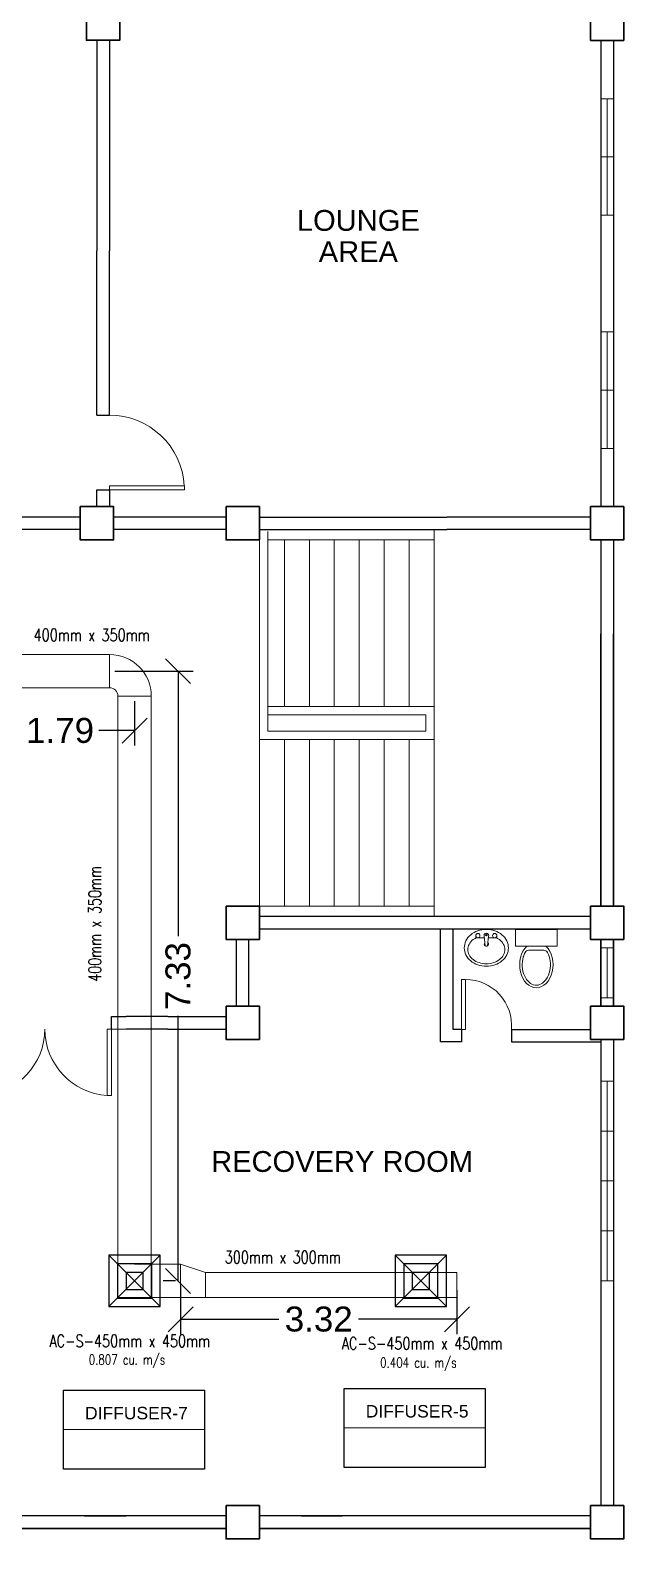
# Model space of a CAD drawing. Header units: millimetres. Extents: x -116 to 421, y 1 to 342.
# Drawn here: x -47.83 to -40.7, y 241.16 to 259.29 of the extents above; entities that cross this region are included whole.
import ezdxf

# ---------------------------------------------------------------- set-up
doc = ezdxf.new("R2010")
doc.units = ezdxf.units.MM
doc.header["$MEASUREMENT"] = 0
doc.layers.add('ahu line', color=7, linetype='Continuous', lineweight=20)
for name, color, linetype in [('diffuser', 7, 'Continuous'), ('ducting label', 7, 'Continuous'), ('label', 7, 'Continuous'), ('Legends', 7, 'Continuous')]:
    doc.layers.add(name, color=color, linetype=linetype)
doc.styles.add('Arch-Dim', font='simplex.shx', dxfattribs={"width": 0.75})
doc.styles.add('arial', font='arial.ttf')
doc.styles.get("Standard").update_dxf_attribs({"font": 'arial.ttf'})
doc.styles.add('SWISSLT175', font='swissl.ttf', dxfattribs={"height": 0.175})
doc.dimstyles.new('Copy of dimension', dxfattribs={"dimtxt": 0.3, "dimasz": 0.3, "dimexe": 0.18, "dimexo": 0.0625, "dimgap": 0.09, "dimtad": 0, "dimzin": 0, "dimdsep": 46, "dimtxsty": 'Standard', "dimblk": 'OBLIQUE', "dimcen": 0.09, "dimclrd": 256, "dimclre": 256, "dimclrt": 256, "dimadec": 0, "dimazin": 0, "dimtfac": 1, "dimtofl": 0, "dimtmove": 0, "dimatfit": 3, "dimldrblk": 'OBLIQUE', "dimfxl": 1, "dimtolj": 1, "dimtzin": 0, "dimarcsym": 0})

# ---------------------------------------------------------------- blocks, each defined once
blk = doc.blocks.new('AC-S-12')
at = {"layer": 'diffuser'}
for p, q in [((-0.15, 0.15), (0.15, -0.15)), ((0.15, 0.15), (-0.15, -0.15)), ((-0.15, 0.15), (-0.15, -0.15)), ((0.15, 0.15), (-0.15, 0.15)), ((-0.1, 0.1), (-0.1, -0.1)), ((0.1, 0.1), (-0.1, 0.1)), ((0.1, -0.1), (0.1, 0.1)), ((0.15, -0.15), (0.15, 0.15)), ((-0.05, 0.05), (-0.05, -0.05)), ((0.05, 0.05), (-0.05, 0.05)), ((0.05, -0.05), (0.05, 0.05)), ((-0.05, -0.05), (0.05, -0.05)), ((-0.15, -0.15), (0.15, -0.15)), ((-0.1, -0.1), (0.1, -0.1))]:
    blk.add_line(p, q, dxfattribs=at)
for points in [[(-0.3582, 0.3582, 0, 0.0447, 0), (-0.2951, 0.295, 0, 0, 0), (-0.15, 0.15, 0, 0, 0)], [(0.3582, 0.3582, 0, 0.0447, 0), (0.2951, 0.295, 0, 0, 0), (0.15, 0.15, 0, 0, 0)], [(-0.3582, -0.3582, 0, 0.0447, 0), (-0.2951, -0.295, 0, 0, 0), (-0.15, -0.15, 0, 0, 0)], [(0.3582, -0.3582, 0, 0.0447, 0), (0.2951, -0.295, 0, 0, 0), (0.15, -0.15, 0, 0, 0)]]:
    blk.add_lwpolyline(points, format="xyseb", dxfattribs=at)
blk = doc.blocks.new('fcu')
at = {"layer": 'diffuser', "color": 7, "xscale": 2.052644456280903, "yscale": 2.052644456280903, "zscale": 2.052644456280903}
blk.add_blockref('AC-S-12', (0, 0), dxfattribs=at)
blk = doc.blocks.new('_Oblique')
at = {"color": 0, "linetype": 'ByBlock', "lineweight": -2}
blk.add_line((-0.5, -0.5), (0.5, 0.5), dxfattribs=at)
blk = doc.blocks.new('*D17')
at = {"layer": 'Defpoints', "color": 0, "transparency": 16777216}
for p in [(-46.575, 251.284), (-48.366, 251.209), (-46.575, 250.87)]:
    blk.add_point(p, dxfattribs=at)
at = {"layer": 'diffuser', "lineweight": -2, "transparency": 16777216}
for p, q in [((-48.366, 251.147), (-48.366, 250.69)), ((-46.575, 251.222), (-46.575, 250.69)), ((-48.366, 250.87), (-47.936, 250.87)), ((-46.575, 250.87), (-47.005, 250.87))]:
    blk.add_line(p, q, dxfattribs=at)
at = {"layer": 'diffuser', "lineweight": -2, "transparency": 16777216, "xscale": 0.3, "yscale": 0.3, "zscale": 0.3, "rotation": 180}
blk.add_blockref('_Oblique', (-48.366, 250.87), dxfattribs=at)
at = {"layer": 'diffuser', "lineweight": -2, "transparency": 16777216, "xscale": 0.3, "yscale": 0.3, "zscale": 0.3}
blk.add_blockref('_Oblique', (-46.575, 250.87), dxfattribs=at)
at = {"layer": 'diffuser', "transparency": 16777216, "insert": (-47.47, 250.87), "char_height": 0.3, "attachment_point": 5}
blk.add_mtext('\\A1;1.79', dxfattribs=at)
blk = doc.blocks.new('*D18')
at = {"layer": 'Defpoints', "color": 0, "transparency": 16777216}
for p in [(-46.875, 251.584), (-46.053, 244.258), (-46.024, 244.258)]:
    blk.add_point(p, dxfattribs=at)
at = {"layer": 'diffuser', "lineweight": -2, "transparency": 16777216}
for p, q in [((-46.813, 251.584), (-45.873, 251.584)), ((-46.053, 251.584), (-46.053, 248.399)), ((-46.053, 244.258), (-46.053, 247.443)), ((-46.086, 244.258), (-46.233, 244.258))]:
    blk.add_line(p, q, dxfattribs=at)
at = {"layer": 'diffuser', "lineweight": -2, "transparency": 16777216, "xscale": 0.3, "yscale": 0.3, "zscale": 0.3}
for p, rotation in [((-46.053, 251.584), 90), ((-46.053, 244.258), 270)]:
    blk.add_blockref('_Oblique', p, dxfattribs=dict(at, rotation=rotation))
at = {"layer": 'diffuser', "transparency": 16777216, "insert": (-46.053, 247.921), "char_height": 0.3, "attachment_point": 5, "rotation": 90}
blk.add_mtext('\\A1;7.33', dxfattribs=at)
blk = doc.blocks.new('*D19')
at = {"layer": 'Defpoints', "color": 0, "transparency": 16777216}
for p in [(-46.024, 244.258), (-42.707, 244.208), (-42.707, 243.798)]:
    blk.add_point(p, dxfattribs=at)
at = {"layer": 'diffuser', "lineweight": -2, "transparency": 16777216}
for p, q in [((-46.024, 244.195), (-46.024, 243.618)), ((-42.707, 244.145), (-42.707, 243.618)), ((-46.024, 243.798), (-44.843, 243.798)), ((-42.707, 243.798), (-43.887, 243.798))]:
    blk.add_line(p, q, dxfattribs=at)
at = {"layer": 'diffuser', "lineweight": -2, "transparency": 16777216, "xscale": 0.3, "yscale": 0.3, "zscale": 0.3, "rotation": 180}
blk.add_blockref('_Oblique', (-46.024, 243.798), dxfattribs=at)
at = {"layer": 'diffuser', "lineweight": -2, "transparency": 16777216, "xscale": 0.3, "yscale": 0.3, "zscale": 0.3}
blk.add_blockref('_Oblique', (-42.707, 243.798), dxfattribs=at)
at = {"layer": 'diffuser', "transparency": 16777216, "insert": (-44.365, 243.798), "char_height": 0.3, "attachment_point": 5}
blk.add_mtext('\\A1;3.32', dxfattribs=at)

msp = doc.modelspace()

# ---------------------------------------------------------------- linework, layer by layer
at = {"color": 8, "lineweight": 25}
for p, q in [((-47.028, 259.164), (-47.028, 256.635)), ((-46.878, 259.164), (-46.878, 256.635)), ((-40.978, 259.162), (-40.978, 256.735)), ((-40.978, 259.162), (-40.978, 256.635)), ((-40.828, 259.162), (-40.828, 253.561)), ((-47.028, 254.661), (-47.028, 256.635)), ((-46.878, 254.661), (-46.878, 256.635)), ((-40.978, 256.635), (-40.978, 253.561)), ((-47.028, 254.661), (-46.878, 254.661)), ((-47.028, 253.561), (-47.028, 253.761)), ((-47.028, 253.761), (-46.878, 253.761)), ((-46.878, 253.761), (-46.878, 253.561)), ((-47.028, 253.661), (-47.028, 253.661)), ((-47.228, 253.436), (-47.978, 253.436)), ((-45.478, 253.436), (-46.828, 253.436)), ((-45.078, 253.436), (-44.828, 253.436)), ((-44.828, 253.436), (-42.828, 253.436)), ((-41.103, 253.436), (-42.828, 253.436)), ((-47.228, 253.286), (-47.928, 253.286)), ((-45.478, 253.286), (-46.828, 253.286)), ((-45.078, 253.286), (-44.828, 253.286)), ((-44.828, 253.286), (-42.828, 253.286)), ((-41.103, 253.286), (-42.828, 253.286)), ((-40.978, 253.161), (-40.978, 248.761)), ((-40.828, 253.161), (-40.828, 248.761)), ((-40.978, 248.761), (-40.978, 252.034)), ((-40.828, 248.761), (-40.828, 252.034)), ((-41.103, 248.636), (-45.078, 248.636)), ((-45.353, 247.559), (-45.353, 248.361)), ((-45.203, 247.559), (-45.203, 248.361)), ((-41.103, 248.486), (-45.078, 248.486)), ((-42.903, 247.13), (-42.903, 248.48)), ((-42.753, 247.28), (-42.753, 248.48)), ((-40.978, 248.361), (-40.978, 247.559)), ((-40.978, 247.559), (-40.978, 248.361)), ((-40.828, 248.361), (-40.828, 247.559)), ((-40.828, 247.559), (-40.828, 248.361)), ((-46.853, 247.434), (-46.678, 247.434)), ((-46.853, 247.284), (-46.853, 247.434)), ((-46.178, 247.434), (-46.678, 247.434)), ((-46.178, 247.434), (-45.478, 247.434)), ((-46.178, 247.284), (-46.678, 247.284)), ((-46.178, 247.284), (-45.478, 247.284)), ((-40.978, 247.159), (-40.978, 241.559)), ((-40.978, 247.159), (-40.978, 241.559)), ((-40.828, 247.159), (-40.828, 241.559)), ((-45.478, 241.434), (-48.503, 241.434)), ((-45.478, 241.284), (-48.503, 241.284)), ((-48.503, 241.284), (-45.478, 241.284)), ((-47.178, 241.434), (-46.678, 241.434)), ((-41.103, 241.434), (-45.078, 241.434)), ((-41.103, 241.284), (-45.078, 241.284)), ((-45.078, 241.284), (-41.103, 241.284)), ((-44.578, 241.434), (-44.078, 241.434))]:
    msp.add_line(p, q, dxfattribs=at)
at = {"color": 8, "lineweight": 9}
for p, q in [((-40.828, 258.462), (-40.978, 258.462)), ((-40.903, 257.062), (-40.903, 258.462)), ((-40.978, 257.762), (-40.828, 257.762)), ((-40.978, 257.062), (-40.828, 257.062)), ((-40.978, 255.661), (-40.828, 255.661)), ((-40.903, 255.661), (-40.903, 254.261)), ((-40.978, 254.961), (-40.828, 254.961)), ((-40.828, 254.261), (-40.978, 254.261)), ((-46.878, 253.561), (-47.028, 253.561)), ((-45.078, 253.161), (-45.078, 253.286)), ((-44.978, 253.161), (-44.978, 253.261)), ((-42.978, 253.286), (-42.978, 253.161)), ((-45.078, 250.761), (-45.078, 253.161)), ((-44.978, 250.861), (-44.978, 253.161)), ((-42.978, 253.161), (-44.978, 253.161)), ((-44.778, 253.161), (-44.778, 251.161)), ((-44.478, 253.161), (-44.478, 251.161)), ((-44.178, 253.161), (-44.178, 251.161)), ((-43.878, 253.161), (-43.878, 251.161)), ((-43.578, 253.161), (-43.578, 251.161)), ((-43.278, 253.161), (-43.278, 251.161)), ((-42.978, 253.161), (-42.978, 251.161)), ((-43.278, 251.161), (-44.978, 251.161)), ((-43.278, 251.061), (-44.978, 251.061)), ((-43.278, 251.161), (-42.978, 251.161)), ((-43.278, 251.061), (-43.078, 251.061)), ((-43.078, 250.861), (-43.078, 251.061)), ((-42.978, 251.061), (-42.978, 251.161)), ((-42.978, 250.861), (-42.978, 251.061)), ((-43.278, 250.861), (-44.978, 250.861)), ((-43.278, 250.861), (-43.078, 250.861)), ((-42.978, 250.761), (-42.978, 250.861)), ((-43.278, 250.761), (-45.078, 250.761)), ((-45.078, 250.761), (-45.078, 248.761)), ((-44.778, 250.761), (-44.778, 248.761)), ((-44.478, 250.761), (-44.478, 248.761)), ((-44.178, 250.761), (-44.178, 248.761)), ((-43.878, 250.761), (-43.878, 248.761)), ((-43.578, 250.761), (-43.578, 248.761)), ((-43.278, 250.761), (-43.278, 248.761)), ((-43.278, 250.761), (-42.978, 250.761)), ((-42.978, 250.761), (-42.978, 248.761)), ((-42.978, 248.761), (-45.078, 248.761)), ((-45.078, 248.636), (-45.078, 248.761)), ((-42.978, 248.636), (-42.978, 248.761)), ((-42.368, 248.283), (-42.381, 248.404)), ((-42.339, 248.283), (-42.326, 248.404)), ((-42.003, 248.48), (-42.003, 248.28)), ((-41.503, 248.48), (-42.003, 248.48)), ((-41.503, 248.28), (-41.503, 248.48)), ((-42.003, 248.28), (-41.503, 248.28)), ((-41.844, 248.23), (-41.663, 248.23)), ((-40.828, 248.26), (-40.978, 248.26)), ((-40.978, 248.26), (-40.978, 247.66)), ((-40.903, 248.26), (-40.903, 247.66)), ((-40.828, 247.96), (-40.828, 248.26)), ((-40.978, 247.66), (-40.828, 247.66)), ((-45.078, 247.559), (-45.078, 247.434)), ((-40.828, 247.159), (-40.828, 246.659)), ((-40.828, 246.659), (-40.978, 246.659)), ((-40.978, 246.659), (-40.978, 244.259)), ((-40.903, 246.659), (-40.903, 244.259)), ((-40.828, 245.459), (-40.828, 246.659)), ((-40.828, 246.059), (-40.978, 246.059)), ((-40.828, 245.459), (-40.978, 245.459)), ((-40.828, 244.259), (-40.828, 245.459)), ((-40.828, 244.859), (-40.978, 244.859)), ((-40.978, 244.259), (-40.828, 244.259)), ((-48.503, 241.434), (-47.778, 241.434)), ((-47.778, 241.434), (-47.178, 241.434)), ((-46.178, 241.434), (-46.678, 241.434)), ((-46.178, 241.434), (-45.478, 241.434)), ((-45.078, 241.434), (-44.578, 241.434)), ((-43.578, 241.434), (-44.078, 241.434)), ((-43.578, 241.434), (-42.578, 241.434)), ((-42.578, 241.434), (-41.978, 241.434)), ((-41.978, 241.434), (-41.103, 241.434))]:
    msp.add_line(p, q, dxfattribs=at)
at = {"color": 8, "lineweight": 13}
for p, q in [((-45.978, 253.811), (-46.878, 253.811)), ((-46.878, 253.811), (-46.878, 253.761)), ((-46.878, 253.661), (-46.878, 253.811)), ((-46.878, 253.761), (-45.978, 253.761)), ((-45.978, 253.761), (-45.978, 253.811)), ((-46.903, 246.484), (-46.903, 247.284)), ((-46.903, 247.284), (-46.853, 247.284)), ((-46.903, 247.284), (-46.678, 247.284)), ((-46.853, 247.284), (-46.853, 246.484)), ((-46.853, 246.484), (-46.903, 246.484))]:
    msp.add_line(p, q, dxfattribs=at)
at = {"color": 8, "lineweight": 25, "ltscale": 0.4}
for p, q in [((-42.653, 247.28), (-42.753, 247.28)), ((-42.653, 247.28), (-42.653, 247.13)), ((-42.053, 247.28), (-42.053, 247.13)), ((-42.053, 247.28), (-41.103, 247.28)), ((-42.653, 247.13), (-42.903, 247.13)), ((-42.053, 247.13), (-40.978, 247.13))]:
    msp.add_line(p, q, dxfattribs=at)
at = {"color": 8, "lineweight": 35}
for points in [[(-47.153, 259.564), (-46.753, 259.564), (-46.753, 259.164), (-47.153, 259.164)], [(-41.103, 259.562), (-40.703, 259.562), (-40.703, 259.162), (-41.103, 259.162)], [(-47.228, 253.561), (-46.828, 253.561), (-46.828, 253.161), (-47.228, 253.161)], [(-45.478, 253.561), (-45.078, 253.561), (-45.078, 253.161), (-45.478, 253.161)], [(-41.103, 253.561), (-40.703, 253.561), (-40.703, 253.161), (-41.103, 253.161)], [(-45.478, 248.761), (-45.078, 248.761), (-45.078, 248.361), (-45.478, 248.361)], [(-41.103, 248.761), (-40.703, 248.761), (-40.703, 248.361), (-41.103, 248.361)], [(-45.478, 247.559), (-45.078, 247.559), (-45.078, 247.159), (-45.478, 247.159)], [(-41.103, 247.559), (-40.703, 247.559), (-40.703, 247.159), (-41.103, 247.159)], [(-45.478, 241.559), (-45.078, 241.559), (-45.078, 241.159), (-45.478, 241.159)], [(-41.103, 241.559), (-40.703, 241.559), (-40.703, 241.159), (-41.103, 241.159)]]:
    msp.add_lwpolyline(points, close=True, dxfattribs=at)
at = {"color": 8, "lineweight": 9}
for points in [[(-40.978, 258.462), (-40.828, 258.462), (-40.828, 257.062), (-40.978, 257.062)], [(-40.978, 255.661), (-40.828, 255.661), (-40.828, 254.261), (-40.978, 254.261)], [(-40.978, 248.26), (-40.828, 248.26), (-40.828, 247.66), (-40.978, 247.66)], [(-40.978, 246.659), (-40.828, 246.659), (-40.828, 244.259), (-40.978, 244.259)]]:
    msp.add_lwpolyline(points, close=True, dxfattribs=at)
msp.add_lwpolyline([(-42.618, 248.259, 0.11576), (-42.599, 248.177, 0.104047), (-42.541, 248.103, 0.090875), (-42.457, 248.056, 0.083344), (-42.353, 248.038, 0.083344), (-42.25, 248.056, 0.090875), (-42.166, 248.103, 0.104047), (-42.108, 248.177, 0.11576), (-42.088, 248.259, 0.11576), (-42.108, 248.342, 0.104047), (-42.166, 248.416, 0.090875), (-42.25, 248.463, 0.083344), (-42.353, 248.48, 0.083344), (-42.457, 248.463, 0.090875), (-42.541, 248.416, 0.104047), (-42.599, 248.342, 0.11576)], format="xyb", close=True, dxfattribs=at)
for points in [[(-42.576, 248.238, 0.124838), (-42.56, 248.176, 0.105788), (-42.511, 248.118, 0.086697), (-42.441, 248.082, 0.076776), (-42.353, 248.068, 0.076776), (-42.266, 248.082, 0.086697), (-42.196, 248.118, 0.105788), (-42.147, 248.176, 0.124838), (-42.131, 248.238, 0.124838), (-42.147, 248.301, 0.105788), (-42.196, 248.359, 0.040067), (-42.227, 248.378), (-42.329, 248.378, 0.040067)], [(-42.378, 248.378), (-42.48, 248.378, 0.040067), (-42.511, 248.359, 0.105788), (-42.56, 248.301, 0.124838), (-42.576, 248.238, 0.124838)]]:
    msp.add_lwpolyline(points, format="xyb", dxfattribs=at)
at = {"color": 8, "lineweight": 13, "ltscale": 0.03}
msp.add_lwpolyline([(-42.653, 247.28), (-42.603, 247.28), (-42.603, 247.88), (-42.653, 247.88)], close=True, dxfattribs=at)
at = {"color": 8, "lineweight": 9}
for centre, radius in [((-42.455, 248.407), 0.0255), ((-42.353, 248.414), 0.0095), ((-42.252, 248.407), 0.0255)]:
    msp.add_circle(centre, radius, dxfattribs=at)
at = {"color": 8, "lineweight": 13}
for centre, radius, start, end in [((-46.878, 253.761), 0.9, 3.1847, 90), ((-48.453, 247.284), 0.8, 273.5833, 0), ((-46.853, 247.284), 0.8, 180, 266.4167)]:
    msp.add_arc(centre, radius, start, end, dxfattribs=at)
at = {"color": 8, "lineweight": 9}
for centre, radius, start, end in [((-42.353, 248.407), 0.028, 353.7545, 186.2455), ((-42.353, 248.305), 0.025, 138.7978, 233.6932), ((-42.353, 248.376), 0.0948, 261.2026, 278.7974), ((-42.353, 248.305), 0.025, 251.3793, 288.6207), ((-42.353, 248.305), 0.025, 306.3068, 41.2022), ((-41.844, 248.18), 0.05, 90, 151.8499), ((-41.663, 248.18), 0.05, 28.0084, 90)]:
    msp.add_arc(centre, radius, start, end, dxfattribs=at)
at = {"color": 8, "lineweight": 13, "ltscale": 0.03}
msp.add_arc((-42.603, 247.328), 0.552, 355.0209, 90, dxfattribs=at)
at = {"color": 8, "lineweight": 9}
msp.add_ellipse((-41.753, 248.055), major_axis=(0, 0.275), ratio=0.727273, start_param=0.612555, end_param=5.670631, dxfattribs=at)
msp.add_open_spline([(-41.888, 248.204), (-41.897, 248.188), (-41.904, 248.17), (-41.931, 248.078), (-41.926, 247.991), (-41.868, 247.86), (-41.818, 247.818), (-41.72, 247.805), (-41.668, 247.831), (-41.594, 247.942), (-41.576, 248.026), (-41.592, 248.139), (-41.603, 248.174), (-41.619, 248.204)], degree=3, knots=[0.937253, 0.937253, 0.937253, 0.937253, 1.185372, 1.185372, 2.113864, 2.113864, 3.042356, 3.042356, 3.970847, 3.970847, 4.899339, 4.899339, 5.346062, 5.346062, 5.346062, 5.346062], dxfattribs=at)
at = {"layer": 'ahu line', "linetype": 'Continuous'}
for p, q in [((-48.066, 251.784), (-46.875, 251.784)), ((-46.875, 251.384), (-46.875, 251.784)), ((-48.066, 251.384), (-46.875, 251.384)), ((-46.775, 244.058), (-46.775, 251.284)), ((-46.775, 251.284), (-46.375, 251.284)), ((-46.375, 244.045), (-46.375, 251.284)), ((-46.575, 244.458), (-46.024, 244.458)), ((-46.024, 244.458), (-46.024, 244.058)), ((-46.024, 244.458), (-45.724, 244.358)), ((-45.724, 244.358), (-42.707, 244.358)), ((-45.724, 244.358), (-45.724, 244.058)), ((-42.707, 244.358), (-42.707, 244.058)), ((-46.775, 244.058), (-42.707, 244.058))]:
    msp.add_line(p, q, dxfattribs=at)
at = {"layer": 'ahu line'}
for p, q in [((-47.427, 242.471), (-45.735, 242.471)), ((-44.058, 242.493), (-42.366, 242.493))]:
    msp.add_line(p, q, dxfattribs=at)
at = {"layer": 'ahu line', "linetype": 'Continuous'}
for radius in [0.5, 0.1]:
    msp.add_arc((-46.875, 251.284), radius, 0, 90, dxfattribs=at)
at = {"layer": 'Legends'}
for points in [[(-47.427, 242.945), (-45.735, 242.945), (-45.735, 241.996), (-47.427, 241.996)], [(-44.058, 242.967), (-42.366, 242.967), (-42.366, 242.018), (-44.058, 242.018)]]:
    msp.add_lwpolyline(points, close=True, dxfattribs=at)

# ---------------------------------------------------------------- block references
at = {"layer": 'Legends', "linetype": 'Continuous', "lineweight": 25}
for p in [(-46.575, 244.258), (-43.14, 244.258)]:
    msp.add_blockref('fcu', p, dxfattribs=at)

# ---------------------------------------------------------------- texts
at = {"layer": 'ahu line', "char_height": 0.15, "attachment_point": 1, "style": 'arial'}
for s, insert in [('DIFFUSER-7', (-47.17, 242.745)), ('DIFFUSER-5', (-43.801, 242.767))]:
    msp.add_mtext_dynamic_manual_height_columns(s, width=1.02613, gutter_width=1, heights=[0], dxfattribs=dict(at, insert=insert))
at = {"layer": 'ducting label', "color": 7, "linetype": 'Continuous', "lineweight": 25, "attachment_point": 1, "style": 'Arch-Dim'}
for s, width, insert, char_height in [('\\A1;400mm x 350mm', 2.21998, (-47.787, 252.094), 0.15), ('\\A1;300mm x 300mm', 2.0543, (-45.493, 244.619), 0.15), ('\\A1;AC-S-450mm x 450mm', 2.37631, (-47.598, 243.612), 0.15), ('\\A1;AC-S-450mm x 450mm', 2.30611, (-44.089, 243.583), 0.15), ('\\A1;0.807 cu. m/s', 1.719, (-47.126, 243.373), 0.12), ('\\A1;0.404 cu. m/s', 1.719, (-43.628, 243.337), 0.12)]:
    msp.add_mtext_dynamic_manual_height_columns(s, width=width, gutter_width=1.011, heights=[0], dxfattribs=dict(at, insert=insert, char_height=char_height))
at = {"layer": 'ducting label', "color": 7, "linetype": 'Continuous', "lineweight": 25, "insert": (-47.128, 247.851), "char_height": 0.15, "attachment_point": 1, "rotation": 90, "style": 'Arch-Dim'}
msp.add_mtext_dynamic_manual_height_columns('\\A1;400mm x 350mm', width=1.81836, gutter_width=1.011, heights=[0], dxfattribs=at)
at = {"layer": 'label', "color": 8, "lineweight": 9, "ltscale": 0.4, "char_height": 0.25, "attachment_point": 5, "style": 'SWISSLT175'}
for s, insert, line_spacing_factor in [('LOUNGE\\PAREA', (-43.89, 256.812), 0.9), ('RECOVERY ROOM', (-44.085, 245.691), 0.8)]:
    msp.add_mtext(s, dxfattribs=dict(at, insert=insert, line_spacing_factor=line_spacing_factor))

# ---------------------------------------------------------------- dimensions: what is measured, and where the dimension line sits
at = {"layer": 'diffuser'}
dim = msp.add_linear_dim(base=(-46.053, 244.258), p1=(-46.875, 251.584), p2=(-46.024, 244.258), angle=90, dimstyle='Copy of dimension', dxfattribs=at)
dim.commit()
dim.dimension.update_dxf_attribs({"geometry": '*D18', "text_midpoint": (-46.053, 247.921)})
for base, p1, p2, picture, middle in [((-46.575, 250.87), (-48.366, 251.209), (-46.575, 251.284), '*D17', (-47.47, 250.87)), ((-42.707, 243.798), (-46.024, 244.258), (-42.707, 244.208), '*D19', (-44.365, 243.798))]:
    dim = msp.add_linear_dim(base=base, p1=p1, p2=p2, dimstyle='Copy of dimension', dxfattribs=at)
    dim.commit()
    dim.dimension.update_dxf_attribs({"geometry": picture, "text_midpoint": middle})

doc.saveas('drawing.dxf')
